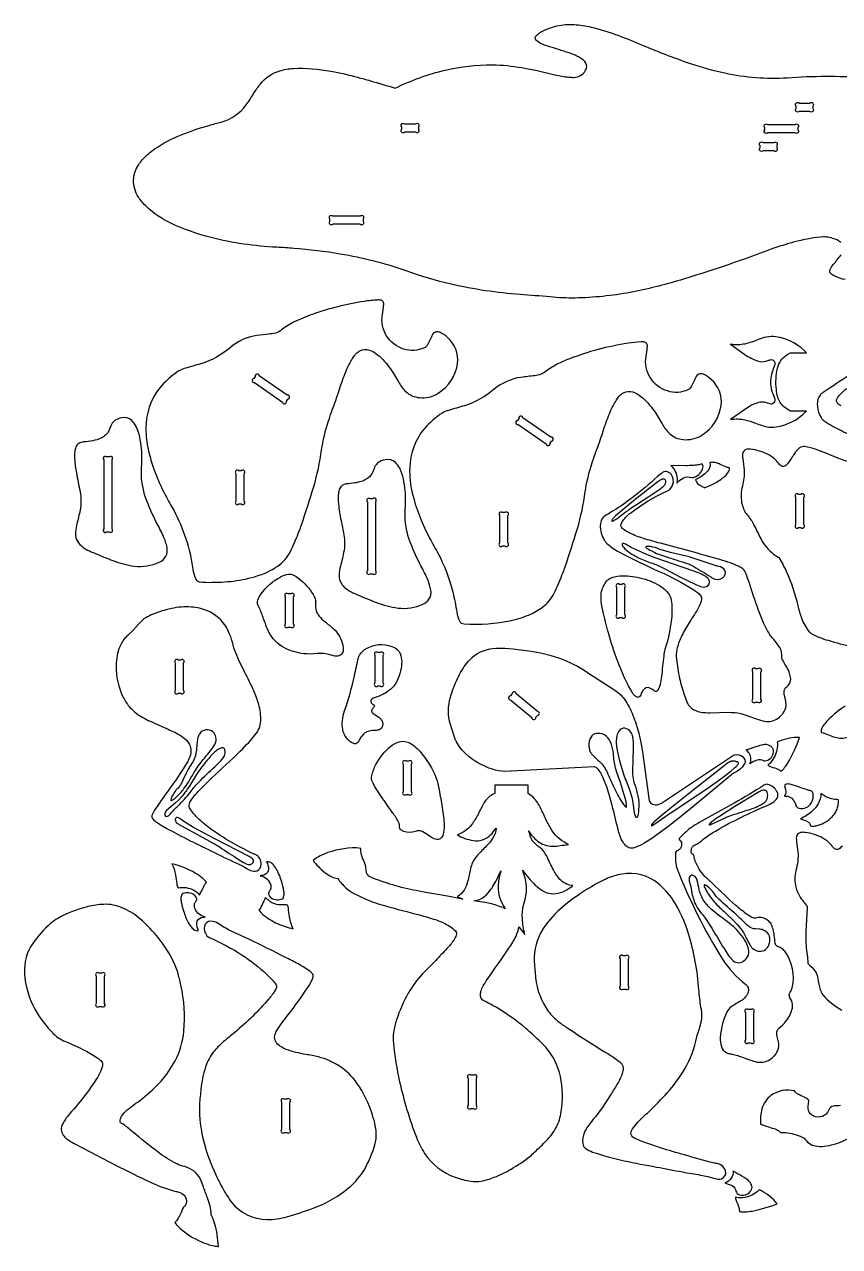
# Model space of a CAD drawing. Extents: x -4 to 123, y -7 to 98.
# Drawn here: x -3.6 to 45.4, y -7.2 to 66.3 of the extents above; entities that cross this region are included whole.
import ezdxf

# ---------------------------------------------------------------- set-up
doc = ezdxf.new("R2010")
doc.units = 0
doc.header["$MEASUREMENT"] = 0
doc.layers.get('0').update_dxf_attribs({"linetype": 'CONTINUOUS'})

msp = doc.modelspace()

# ---------------------------------------------------------------- linework, layer by layer
for points in [[(45.483, 53.164, 0.124217), (45.016, 53.416, 0.045844), (44.613, 53.495, 0.03225), (44.456, 53.497, 0.046025), (42.894, 53.248, 0.024282), (41.466, 52.817, 0.002034), (39.739, 52.19, -0.011865), (35.855, 50.91, -0.02595), (32.83, 50.164, -0.041116), (29.518, 49.828, -0.027392), (28.013, 49.891, 0.006425), (26.21, 50.034, -0.036475), (22.067, 50.656, -0.03226), (19.371, 51.464, 0.042443), (15.405, 52.47, 0.022581), (12.606, 52.812, 0.007263), (11.584, 52.879, -0.048878), (7.638, 53.458, -0.046852), (5.213, 54.331, -0.076476), (3.752, 55.321, -0.057339), (3.268, 55.899, -0.148204), (2.978, 56.924, -0.136588), (3.251, 57.791, -0.06527), (3.673, 58.317, -0.047104), (4.27, 58.809, -0.050602), (5.794, 59.62, -0.030854), (7.518, 60.209, -0.005833), (8.25, 60.408, 0.173152), (9.75, 61.444, 0.019615), (10.192, 62.117, -0.028709), (10.608, 62.71, -0.14828), (11.768, 63.485, -0.062568), (12.582, 63.632, -0.055794), (14.842, 63.466, -0.022927), (16.451, 63.101, -0.00608), (17.209, 62.888, -0.000652), (18.707, 62.444, -0.054496), (21.714, 63.533, -0.059248), (24.539, 63.852, -0.037564), (26.316, 63.68, -0.019111), (28.304, 63.25, 0.031811), (29.138, 63.107, 0.02051), (29.444, 63.092, 0.319528), (30.196, 63.634, 0.266374), (30.107, 64.038, 0.067307), (29.97, 64.168, 0.048719), (29.713, 64.328, 0.035757), (29.31, 64.506, 0.008485), (28.062, 64.907, -0.011395), (27.557, 65.085, -0.077706), (27.215, 65.28, -0.233752), (27.124, 65.465, -0.166477), (27.189, 65.607, -0.069672), (27.447, 65.807, -0.145957), (29.454, 66.266, -0.04794), (30.482, 66.116, -0.031823), (32.086, 65.622, -0.010841), (33.606, 65.012, 0.016842), (36.365, 63.954, 0.026706), (38.519, 63.357, 0.067088), (42.27, 63.073, -0.032685), (46.884, 63.097, -0.04507)], [(45.749, 50.938, -0.074183), (45.124, 51.143, -0.043802), (44.9, 51.289, -0.274695), (44.826, 51.472, -0.060092), (44.844, 51.541, -0.077754), (45.038, 51.845, 0.02763), (45.501, 52.424, 0.092193)], [(45.973, 45.176, -0.002371), (44.48, 44.189, 0.013297), (44.281, 44.045, 0.084841), (44.24, 43.997, 0.148206), (44.073, 43.444, 0.109358), (44.2, 42.826, -0.01257), (44.341, 42.575, 0.085843), (44.424, 42.481, 0.036842), (45.398, 41.917, 0.002365), (46.43, 41.422, -0.017758)], [(45.486, 43.342, -0.079079), (45.27, 43.531, -0.25982), (45.245, 43.74, -0.079819), (45.329, 43.898, -0.0556), (45.823, 44.382, -0.030559)], [(46.427, 39.842, -0.038351), (44.654, 40.478, 0.054843), (43.324, 40.897, 0.20455), (43.013, 40.815, 0.084397), (42.709, 40.482, -0.009797), (42.339, 39.931, -0.111572), (42.115, 39.724, -0.324601), (41.846, 39.78, -0.032168), (41.691, 39.969, 0.10125), (41.113, 40.419, 0.093321), (40.057, 40.739, 0.050285), (39.838, 40.735, 0.332717), (39.582, 40.432, 0.061128), (39.595, 40.179, -0.02554), (39.68, 39.479, -0.077396), (39.571, 38.516, 0.108714), (39.528, 37.529, 0.030662), (39.581, 37.327, 0.005618), (39.712, 36.998, 0.089569), (39.853, 36.8, -0.061549), (40.269, 36.182, 0.001149), (40.694, 35.328, 0.104939), (41.449, 34.433, 0.04266), (41.772, 34.232, -0.018674), (42.208, 33.4, -0.052984), (42.903, 31.328, 0.022787), (43.12, 30.593, 0.081037), (43.587, 29.762, 0.11254), (43.748, 29.638, 0.051798), (44.721, 29.252, 0.006146), (46.174, 28.853, 0.000421)], [(45.745, 25.288, 0.078884), (44.519, 24.237, 0.061034), (44.331, 23.93, 0.20757), (44.326, 23.719, -0.051375), (44.757, 23.574, 0.035339), (45.153, 23.422, 0.144851), (45.899, 23.431, -0.064584)], [(45.573, 16.897, -0.099403), (45.363, 16.697, -0.318601), (45.106, 16.724, -0.072566), (44.981, 16.863, 0.106226), (44.428, 17.341, 0.093937), (43.35, 17.7, 0.052461), (43.072, 17.701, 0.303993), (42.823, 17.441, 0.07106), (42.815, 17.269, 0.003072), (42.895, 16.683, -0.093042), (42.819, 15.538, 0.111206), (42.76, 14.514, 0.090177), (42.997, 13.898, 0.03349), (43.245, 13.537, 0.012826), (43.467, 13.268, -0.005191), (43.385, 11.833, 0.040362), (43.415, 10.768), (43.483, 10.198, -0.013848), (43.515, 9.819, -0.052714), (43.94, 9.354, -0.115154), (44.111, 8.928, 0.034638), (44.251, 8.251, 0.087014), (44.405, 7.946, 0.089508), (45.546, 7.014, 0.007521)], [(45.462, 1.282, -0.154666), (45.318, 1.259, 0.061744), (45.047, 1.25, 0.243898), (44.759, 1.027, -0.042741), (44.682, 0.857, -0.213098), (44.258, 0.599, -0.205078), (43.699, 0.739, -0.206613), (43.53, 1.092, -0.035686), (43.528, 1.211, -0.018749), (43.565, 1.518, 0.104793), (43.561, 1.599, 0.100775), (43.5, 1.663, 0.067328), (43.297, 1.779, -0.039797), (42.907, 1.971, -0.100714), (42.709, 2.162, 0.220677), (41.288, 1.885, 0.16503), (40.75, 1.093, 0.090455), (40.668, 0.173, 0.037936), (40.847, 0.099, 0.016012), (41.457, -0.091, -0.085583), (41.761, -0.241, -0.054182), (41.865, -0.343, -0.054918), (42.286, -0.36, -0.086615), (43.286, -0.674, 0.220653), (43.977, -1.149, 0.078701), (44.491, -1.167, 0.050032), (45.082, -1.046, 0.06409), (46.336, -0.474, 0.047462)]]:
    msp.add_lwpolyline(points, format="xyb")
for points in [[(42.979, 61.547), (43.626, 61.547, -1), (43.802, 61.37), (43.802, 61.223, -1), (43.626, 61.047), (42.979, 61.047, -1), (42.802, 61.223), (42.802, 61.37, -1)], [(19.273, 60.294), (19.919, 60.294, -1), (20.096, 60.117), (20.096, 59.971, -1), (19.919, 59.794), (19.273, 59.794, -1), (19.096, 59.971), (19.096, 60.117, -1)], [(41.091, 60.261), (42.738, 60.261, -1), (42.915, 60.084), (42.915, 59.938, -1), (42.738, 59.761), (41.091, 59.761, -1), (40.915, 59.938), (40.915, 60.084, -1)], [(40.814, 59.175), (41.461, 59.175, -1), (41.637, 58.999), (41.637, 58.852, -1), (41.461, 58.675), (40.814, 58.675, -1), (40.637, 58.852), (40.637, 58.999, -1)], [(14.954, 54.761), (16.6, 54.761, -1), (16.777, 54.584), (16.777, 54.438, -1), (16.6, 54.261), (14.954, 54.261, -1), (14.777, 54.438), (14.777, 54.584, -1)], [(6.68, 33.005, 0.200886), (6.87, 32.784, 0.076412), (6.949, 32.764, 0.026755), (7.71, 32.737, 0.031829), (9.162, 32.839, 0.044863), (10.588, 33.179, 0.078024), (11.746, 33.788, 0.12708), (12.47, 34.725, 0.011734), (12.933, 35.816, 0.012041), (13.066, 36.186, 0.009974), (13.808, 38.488, 0.037518), (14.277, 40.699, -0.03828), (14.634, 42.239, -0.018642), (15.029, 43.392, 0.01105), (15.402, 44.489, -0.021345), (15.783, 45.513, -0.032432), (16.138, 46.195, -0.016407), (16.289, 46.421, -0.075549), (16.405, 46.535, -0.031413), (16.587, 46.657, -0.190146), (17.134, 46.7, -0.097804), (17.644, 46.419, -0.0654), (18.413, 45.575, -0.027877), (18.901, 44.781, 0.072236), (19.355, 44.192, 0.162602), (20.156, 43.841, 0.171114), (21.286, 44.104, 0.224878), (22.451, 45.896, 0.249742), (21.841, 47.456, 0.087307), (21.383, 47.767, 0.129506), (21.166, 47.788, 0.198523), (20.95, 47.631, 0.058323), (20.783, 47.286, -0.036337), (20.626, 46.98, -0.123285), (20.45, 46.828, -0.187919), (19.222, 46.759, -0.376074), (17.932, 48.847, 0.010684), (18.009, 49.378, 0.136395), (17.982, 49.6, 0.213776), (17.852, 49.696, 0.084222), (17.649, 49.707, 0.036422), (16.828, 49.621, 0.047633), (13.725, 48.845, 0.024408), (12.592, 48.369, 0.054445), (11.801, 47.861, -0.112432), (11.404, 47.7, -0.026489), (10.951, 47.643, 0.024351), (10.188, 47.537, 0.125908), (8.811, 46.863, -0.100067), (7.013, 45.873, -0.006358), (6.082, 45.604, 0.053921), (5.701, 45.446, 0.054696), (4.781, 44.693, 0.179232), (3.731, 42.263, 0.062305), (3.802, 41.023, 0.045775), (4.198, 39.544, 0.035532), (4.901, 37.959, 0.007187), (5.39, 37.072, -0.086118), (6.543, 33.531, 0.057519)], [(22.844, 30.241, 0.072264), (25.694, 30.446, 0.047752), (26.86, 30.83, 0.06489), (27.674, 31.334, 0.117509), (28.319, 32.205, 0.011733), (28.782, 33.296, 0.012041), (28.914, 33.666, 0.009974), (29.657, 35.968, 0.037518), (30.125, 38.179, -0.03828), (30.482, 39.719, -0.018642), (30.877, 40.872, 0.01105), (31.25, 41.969, -0.021345), (31.632, 42.993, -0.032432), (31.987, 43.675, -0.016407), (32.138, 43.901, -0.075549), (32.254, 44.015, -0.031412), (32.435, 44.137, -0.190146), (32.982, 44.18, -0.097804), (33.492, 43.898, -0.0654), (34.261, 43.055, -0.027877), (34.749, 42.261, 0.072236), (35.204, 41.672, 0.162602), (36.004, 41.321, 0.171114), (37.135, 41.584, 0.224878), (38.299, 43.376, 0.249742), (37.689, 44.936, 0.087307), (37.231, 45.247, 0.129506), (37.014, 45.268, 0.198523), (36.798, 45.111, 0.058323), (36.632, 44.766, -0.036337), (36.474, 44.46, -0.123285), (36.299, 44.308, -0.187919), (35.07, 44.239, -0.376074), (33.78, 46.327, 0.010686), (33.858, 46.858, 0.136396), (33.831, 47.08, 0.213824), (33.7, 47.176, 0.083514), (33.497, 47.187, 0.033908), (32.7, 47.105, 0.055866), (29.144, 46.161, 0.018654), (28.44, 45.85, 0.051091), (27.643, 45.337, -0.102337), (27.284, 45.186, -0.032699), (27.097, 45.156, 0.005922), (26.261, 45.06, 0.141126), (24.659, 44.343, -0.099822), (22.861, 43.353, -0.003605), (21.907, 43.076, 0.065096), (21.534, 42.915, 0.071007), (20.468, 41.991, 0.170934), (19.574, 39.622, 0.068485), (19.727, 38.109, 0.061559), (20.702, 35.525, 0.006901), (21.252, 34.526, -0.062354), (22.165, 32.141, -0.024925), (22.404, 30.945, 0.073836), (22.56, 30.42, 0.296769)], [(43.435, 46.536, 0.137943), (41.845, 47.455, 0.136391), (40.757, 47.413, -0.024003), (39.91, 47.112, -0.085593), (39.112, 47.018, -0.030999), (38.867, 47.05), (39.43, 46.638), (39.715, 46.441, 0.015448), (40.096, 46.21, 0.069506), (40.627, 46.013, 0.147107), (41.096, 46.072, -0.043052), (41.303, 46.123, -0.27528), (41.473, 46.037, -0.187502), (41.527, 45.859, -0.049468), (41.508, 45.772, -0.007301), (41.353, 45.369, 0.124075), (41.293, 44.418, 0.034634), (41.35, 44.203, -0.016518), (41.52, 43.765, -0.346), (41.387, 43.463, -0.153192), (41.282, 43.453, -0.060351), (41.027, 43.528, 0.154572), (40.537, 43.538, 0.066398), (39.998, 43.306), (39.715, 43.131), (39.43, 42.934), (38.867, 42.522, -0.107399), (39.724, 42.504, -0.034372), (40.36, 42.312, 0.005505), (40.757, 42.16, 0.144527), (41.872, 42.128, 0.114737), (43.198, 42.826, 0.021255), (43.426, 43.036), (42.465, 43.036, -0.057293), (42.067, 43.295, -0.143922), (41.704, 43.868, -0.051345), (41.614, 44.327, -0.080462), (41.68, 45.608, -0.199468), (42.252, 46.411, -0.022347), (42.465, 46.536)], [(10.243, 44.741), (11.924, 43.574, 1), (12.17, 43.618), (12.254, 43.738, 1), (12.209, 43.984), (10.528, 45.151, 1), (10.282, 45.107), (10.199, 44.987, 1)], [(2.243, 42.622, 0.086175), (1.876, 42.484, 0.128122), (1.645, 42.232, 0.017154), (1.483, 41.853, -0.183706), (1.03, 41.406, -0.066052), (0.519, 41.247, -0.02012), (-0.029, 41.179, 0.104146), (-0.314, 41.09, 0.16671), (-0.5, 40.854, 0.077125), (-0.561, 40.592, 0.046198), (-0.566, 40.159, 0.026648), (-0.461, 39.31, 0.004674), (-0.241, 38.194, -0.095938), (-0.238, 37.079, -0.016064), (-0.431, 36.25, 0.026209), (-0.515, 35.781, 0.25073), (-0.162, 34.929, 0.063427), (0.213, 34.679, 0.031097), (0.653, 34.481, 0.009381), (1.732, 34.043, 0.055542), (3.028, 33.712, 0.135515), (4.523, 33.939, 0.107648), (4.844, 34.183, 0.194451), (5.006, 34.712, 0.035847), (4.99, 34.841, 0.053142), (4.769, 35.514, 0.015176), (4.344, 36.363, -0.034074), (3.704, 37.829, -0.088951), (3.453, 39.402), (3.477, 40.056, 0.055594), (3.348, 41.473, 0.055039), (3.128, 42.112, 0.081176), (2.865, 42.465, 0.24415)], [(26.091, 42.221), (27.772, 41.054, 1), (28.018, 41.098), (28.102, 41.218, 1), (28.058, 41.464), (26.377, 42.631, 1), (26.131, 42.587), (26.047, 42.467, 1)], [(1.184, 40.097), (1.184, 35.951, 1), (1.36, 35.774), (1.507, 35.774, 1), (1.684, 35.951), (1.684, 40.097, 1), (1.507, 40.274), (1.36, 40.274, 1)], [(18.091, 40.102, 0.11908), (17.665, 39.92, 0.11877), (17.467, 39.661, -0.010392), (17.314, 39.297, -0.158663), (16.923, 38.909, -0.065007), (16.556, 38.77, -0.024484), (16.28, 38.712, -0.010639), (15.755, 38.65, 0.269258), (15.359, 38.359, 0.085131), (15.288, 38.082, 0.051236), (15.296, 37.465, 0.025356), (15.449, 36.455, -0.005611), (15.62, 35.598, -0.09439), (15.605, 34.532, -0.008807), (15.385, 33.58, 0.068768), (15.334, 33.073, 0.193611), (15.638, 32.454, 0.068914), (16.047, 32.166, 0.021036), (16.271, 32.056, 0.007217), (17.57, 31.526, 0.054627), (18.872, 31.192, 0.13562), (20.371, 31.419, 0.134255), (20.734, 31.719, 0.1846), (20.849, 32.257, 0.04074), (20.767, 32.596, 0.031872), (20.617, 32.994, 0.015176), (20.192, 33.843, -0.034073), (19.552, 35.309, -0.08895), (19.301, 36.881), (19.325, 37.536, 0.055589), (19.197, 38.953, 0.055092), (18.977, 39.592, 0.081119), (18.714, 39.945, 0.244052)], [(35.629, 38.701, -0.100406), (36.015, 39.007, -0.189257), (36.526, 39.036, 0.105448), (36.689, 39.067, 0.246141), (37.204, 39.629, 0.247983), (37.136, 39.863, -0.083706), (36.921, 39.797, -0.032798), (36.553, 39.76, -0.01493), (36.174, 39.749), (35.281, 39.751, -0.184184), (35.655, 38.978, -0.079941)], [(36.76, 38.891, 0.227683), (37.086, 38.53, -0.07172), (37.296, 38.415), (37.678, 38.584, 0.041486), (38.291, 38.935, 0.036401), (38.569, 39.167, 0.093757), (38.77, 39.457, 0.07834), (38.806, 39.616, -0.061288), (38.625, 39.666, -0.013452), (38.245, 39.825, 0.037177), (37.925, 39.933, 0.075458), (37.692, 39.949, 0.040778), (37.623, 39.935, -0.202989), (37.546, 39.515, -0.081375), (37.313, 39.258, -0.03842), (36.996, 39.037, 0.021357)], [(9.129, 39.27), (9.129, 37.623, 1), (9.306, 37.447), (9.452, 37.447, 1), (9.629, 37.623), (9.629, 39.27, 1), (9.452, 39.447), (9.306, 39.447, 1)], [(41.93, 24.765, 0.137323), (42.181, 25.213, 0.098673), (42.177, 25.603), (42.088, 25.986, -0.173265), (42.124, 26.324, -0.070371), (42.189, 26.412, 0.059497), (42.367, 26.587, 0.205654), (42.467, 27.044, 0.067934), (42.38, 27.35, 0.036633), (42.181, 27.739, -0.018786), (41.99, 28.073, -0.118597), (41.934, 28.348, 0.084204), (41.901, 28.639, 0.072012), (41.708, 28.986, 0.025323), (41.366, 29.394, -0.045066), (41.18, 29.656, -0.032822), (40.843, 30.298, -0.019656), (40.523, 31.109, -0.009405), (39.991, 32.693, 0.010412), (39.779, 33.283, 0.058026), (39.689, 33.458, 0.089479), (39.48, 33.619, 0.042362), (38.864, 33.899, 0.018038), (38.218, 34.104, 0.005141), (34.642, 35.084, -0.005268), (33.625, 35.375, -0.033686), (32.811, 35.693, -0.019735), (32.538, 35.84, -0.092633), (32.304, 36.057, -0.233453), (32.28, 36.22, -0.100763), (32.377, 36.427, -0.073914), (32.837, 36.899, -0.061878), (35.07, 38.228, 0.414856), (35.339, 39.163, 0.181331), (35.07, 39.381, 0.177887), (34.778, 39.349, 0.016263), (34.475, 39.099, -0.016743), (32.941, 37.811, -0.023858), (31.843, 37.051, -0.004986), (31.405, 36.798, 0.264328), (31.029, 36.159, 0.138882), (31.272, 35.268, 0.06975), (31.482, 35.023, 0.053745), (32.105, 34.589, 0.014856), (32.616, 34.326, 0.010951), (34.861, 33.259, -0.043531), (36.824, 32.161, -0.051754), (37.031, 31.98, -0.205911), (37.115, 31.742, -0.081675), (37.061, 31.491, -0.038406), (36.894, 31.142, -0.010733), (36.325, 30.237, 0.029265), (35.883, 29.438, 0.054829), (35.638, 28.712, 0.070328), (35.605, 28.119, 0.017245), (35.794, 26.96, 0.039657), (36.099, 25.933, 0.015223), (36.26, 25.502, 0.191715), (36.726, 25.044, 0.067685), (37.075, 24.94, 0.045711), (37.633, 24.894), (38.737, 24.924, -0.055827), (39.48, 24.847, -0.022969), (39.722, 24.778, -0.009323), (40.453, 24.51, 0.069327), (41.027, 24.373, 0.202077), (41.796, 24.637, 0.030357)], [(32.594, 36.992, -0.017285), (32.867, 37.194), (33.205, 37.42), (33.958, 37.9), (34.618, 38.345, 0.03608), (34.88, 38.565, 0.231357), (34.974, 38.838, 0.401062), (34.825, 38.94, 0.127949), (34.598, 38.855, 0.026959), (34.515, 38.797), (33.132, 37.713), (32.276, 37.014, 0.019839), (31.845, 36.627, 0.046357), (31.74, 36.493, 0.066275), (31.716, 36.437, 0.27869), (31.726, 36.416, 0.27869), (31.75, 36.415, 0.085642), (31.866, 36.466, 0.028704), (32.173, 36.669)], [(17.032, 37.577), (17.032, 33.431, 1), (17.209, 33.254), (17.355, 33.254, 1), (17.532, 33.431), (17.532, 37.577, 1), (17.355, 37.754), (17.209, 37.754, 1)], [(42.772, 37.85), (42.772, 36.203, 1), (42.949, 36.026), (43.095, 36.026, 1), (43.272, 36.203), (43.272, 37.85, 1), (43.095, 38.026), (42.949, 38.026, 1)], [(24.978, 36.75), (24.978, 35.103, 1), (25.154, 34.927), (25.301, 34.927, 1), (25.478, 35.103), (25.478, 36.75, 1), (25.301, 36.927), (25.154, 36.927, 1)], [(37.592, 32.798, 0.160966), (37.508, 32.96, 0.07263), (37.309, 33.121, 0.045509), (36.931, 33.307), (36.656, 33.405), (34.273, 34.232), (33.723, 34.45), (33.24, 34.667), (32.852, 34.86, 0.010136), (32.506, 35.053, 0.15381), (32.379, 35.075, 0.206077), (32.344, 35.045, 0.206077), (32.342, 34.998, 0.119758), (32.427, 34.844, 0.073325), (32.799, 34.515, 0.041086), (33.37, 34.194, 0.034184), (34.169, 33.881, -0.028592), (34.501, 33.749), (34.915, 33.549), (35.856, 33.057), (36.724, 32.619, 0.032902), (37.109, 32.467, 0.244386), (37.513, 32.551, 0.245288)], [(38.488, 33.12, 0.381878), (38.451, 33.543, 0.158869), (38.054, 33.718), (36.366, 34.269), (35.246, 34.529), (34.772, 34.661, -0.038469), (34.447, 34.781, 0.080632), (33.927, 34.898, 0.02074), (33.815, 34.897, 0.126201), (33.771, 34.877, 0.209531), (33.766, 34.854, 0.209531), (33.779, 34.833, 0.069833), (33.857, 34.772, 0.03583), (34.185, 34.586, 0.047564), (35.14, 34.229, -0.001125), (36.336, 33.846, -0.027963), (36.455, 33.795), (36.652, 33.691, -0.005573), (37.669, 33.059, 0.085995), (37.957, 32.926, 0.202634), (38.364, 32.996, 0.093177)], [(15.377, 29.443, -0.049125), (15.548, 28.974, -0.06966), (15.574, 28.653, -0.154721), (15.491, 28.428, -0.201842), (15.248, 28.3, -0.076231), (15.065, 28.305, -0.057519), (14.797, 28.374, 0.108014), (14.013, 28.454, -0.051008), (13.212, 28.442, -0.089941), (12.006, 28.817, -0.159094), (11.113, 29.75, -0.018367), (11.009, 29.974, -0.013394), (10.73, 30.723, 0.025648), (10.447, 31.392, -0.133357), (10.429, 31.576, -0.101937), (10.577, 31.948, -0.078666), (11.243, 32.677, -0.058912), (11.896, 33.106, -0.060397), (12.245, 33.222, -0.158098), (12.588, 33.168, -0.051696), (12.903, 32.974, -0.093286), (13.769, 32.009, -0.077457), (13.915, 31.659, -0.090304), (13.911, 31.424, 0.202474), (14.133, 30.705, 0.05362), (14.484, 30.367, -0.010867), (15.004, 29.937, -0.066223), (15.31, 29.569, -0.030922)], [(33.426, 25.917, -0.198391), (33.32, 25.825, -0.209616), (33.193, 25.855, -0.049029), (33.037, 25.99, -0.044545), (32.997, 26.045, -0.046474), (32.083, 27.97, -0.021678), (31.52, 29.708, -0.013911), (31.176, 31.036, -0.049434), (31.082, 31.823, -0.022768), (31.092, 32.077, -0.128508), (31.425, 32.826, -0.128318), (31.696, 33.012, -0.063443), (32.062, 33.106, -0.079199), (33.256, 33.045, -0.076104), (34.475, 32.611, -0.049887), (34.916, 32.299, -0.094349), (35.227, 31.885, -0.085401), (35.327, 31.429, -0.054879), (35.271, 30.247, -0.041241), (34.92, 28.706, 0.045528), (34.842, 28.319, -0.003352), (34.708, 27.068, -0.032609), (34.621, 26.588, -0.024583), (34.549, 26.363, -0.075066), (34.462, 26.222, -0.349101), (34.296, 26.198, 0.054713), (34.014, 26.375, 0.374035), (33.603, 26.255, 0.047318), (33.492, 26.05, -0.021706)], [(32.007, 32.436), (32.007, 30.79, 1), (32.184, 30.613), (32.33, 30.613, 1), (32.507, 30.79), (32.507, 32.436, 1), (32.33, 32.613), (32.184, 32.613, 1)], [(12.099, 31.862), (12.099, 30.216, 1), (12.276, 30.039), (12.422, 30.039, 1), (12.599, 30.216), (12.599, 31.862, 1), (12.422, 32.039), (12.276, 32.039, 1)], [(4.929, 31.079, 0.034357), (4.043, 30.78, 0.046107), (3.604, 30.534, 0.053455), (3.272, 30.227), (2.966, 29.88, -0.029878), (2.571, 29.491, 0.112674), (2.148, 28.865, 0.0904), (1.929, 27.741, 0.124838), (2.359, 25.809, 0.059256), (2.78, 25.197, 0.079318), (3.54, 24.609, 0.021476), (3.972, 24.385, 0.001858), (5.049, 23.9, -0.047535), (5.841, 23.504, -0.063131), (6.222, 23.175, -0.246516), (6.397, 22.376, -0.054808), (6.296, 22.103, -0.024578), (6.156, 21.847, -0.018419), (5.334, 20.599, 0.002014), (4.389, 19.27, 0.039638), (4.11, 18.793, 0.086903), (4.069, 18.64, 0.172314), (4.1, 18.556, 0.068726), (4.276, 18.386, 0.0409), (4.93, 17.962, 0.005759), (6.389, 17.205, 0.005048), (9.304, 15.786, -0.015725), (9.921, 15.456, 0.125208), (10.293, 15.371, 0.331309), (10.63, 15.668, 0.310077), (10.364, 16.338, 0.0984), (10.201, 16.401, -0.044466), (10.042, 16.48, -0.010279), (8.88, 17.097, -0.027058), (7.525, 17.973, -0.039977), (6.726, 18.67, -0.060092), (6.342, 19.19, -0.174624), (6.319, 19.349, -0.072412), (6.368, 19.501, -0.060812), (6.624, 19.887, -0.03148), (7.259, 20.571, -0.006427), (8.984, 22.195, 0.02209), (10.025, 23.251, 0.0149), (10.353, 23.646, 0.157422), (10.624, 24.525, 0.077802), (10.467, 25.52, 0.036961), (10.167, 26.303, 0.011408), (9.575, 27.496, -0.030383), (9.068, 28.642, -0.025276), (8.872, 29.296, 0.028785), (8.748, 29.619, 0.038808), (8.574, 30.011, 0.161101), (7.415, 31.016, 0.08685), (6.447, 31.249, 0.073912), (5.259, 31.162, 0.017598)], [(17.78, 24.579, -0.338816), (17.924, 24.05, -0.242259), (17.749, 23.874, -0.075638), (17.505, 23.832, 0.03999), (17.135, 23.793, 0.184258), (16.688, 23.487, 0.044413), (16.535, 23.241, -0.035791), (16.444, 23.1, -0.321229), (16.209, 23.042, -0.258806), (15.548, 23.895, -0.073135), (15.532, 24.415, -0.049435), (15.665, 25.021, 0.030692), (16.25, 27.12, -0.002737), (16.497, 28.203, -0.113977), (16.666, 28.508, -0.111246), (17.095, 28.828, -0.237065), (18.696, 28.798, -0.206368), (19.046, 28.317, -0.082083), (19.091, 27.863, -0.112916), (18.756, 26.69, -0.121597), (18.077, 26.058, -0.029838), (17.852, 25.948, -0.006407), (17.381, 25.766, 0.099709), (17.259, 25.682, 0.237423), (17.234, 25.566, 0.266157), (17.41, 25.376, -0.217602), (17.449, 25.335, -0.217602), (17.444, 25.279, -0.071181), (17.324, 25.115, 0.077239), (17.281, 25.031, 0.125075), (17.282, 24.985, 0.170767), (17.388, 24.846), (17.662, 24.668, -0.036059)], [(38.988, 22.308, -0.247839), (39.485, 22.329, -0.25383), (39.74, 21.957, -0.119809), (39.721, 21.857, -0.125984), (39.349, 21.443, -0.036142), (39.031, 21.261), (36.133, 18.854), (35.096, 18.033), (34.133, 17.339), (33.711, 17.073, -0.051843), (33.118, 16.786, -0.06534), (32.899, 16.749, -0.161111), (32.629, 16.849, -0.107918), (32.398, 17.108, -0.047254), (32.211, 17.512, -0.014945), (32.101, 17.878, -0.00173), (31.748, 19.324), (31.588, 19.9), (31.418, 20.438, 0.038156), (31.099, 21.205, 0.049494), (30.898, 21.504, 0.099062), (30.733, 21.629, 0.075717), (30.658, 21.649), (25.271, 21.355, -0.059257), (24.554, 21.5, -0.107454), (22.968, 22.398, -0.087247), (22.388, 23.148, -0.027978), (22.292, 23.37), (22.14, 23.8), (22.02, 24.196, -0.139063), (22.026, 25.841, -0.042858), (22.401, 26.85), (22.574, 27.203, -0.070346), (23.2, 28.096, -0.177916), (24.577, 28.761, -0.042195), (25.286, 28.774), (25.791, 28.734), (26.869, 28.597), (27.431, 28.491), (28.002, 28.352), (28.575, 28.172, -0.066472), (30.262, 27.322), (31.909, 26.257, -0.088207), (32.461, 25.727, -0.06549), (32.997, 24.736, -0.018452), (33.182, 24.219), (33.338, 23.674), (33.467, 23.115), (33.574, 22.553), (33.96, 19.597, 0.109935), (34.17, 19.404, 0.206524), (34.503, 19.38, 0.070782), (34.771, 19.507)], [(5.486, 27.89), (5.486, 26.243, 1), (5.662, 26.067), (5.809, 26.067, 1), (5.986, 26.243), (5.986, 27.89, 1), (5.809, 28.067), (5.662, 28.067, 1)], [(17.482, 28.335), (17.482, 26.688, 1), (17.659, 26.511), (17.805, 26.511, 1), (17.982, 26.688), (17.982, 28.335, 1), (17.805, 28.511), (17.659, 28.511, 1)], [(40.186, 27.361), (40.186, 25.714, 1), (40.363, 25.537), (40.509, 25.537, 1), (40.686, 25.714), (40.686, 27.361, 1), (40.509, 27.537), (40.363, 27.537, 1)], [(25.651, 25.659), (26.912, 24.601, 1), (27.161, 24.623), (27.255, 24.735, 1), (27.233, 24.984), (25.972, 26.042, 1), (25.723, 26.021), (25.629, 25.908, 1)], [(7.749, 23.74, 0.220582), (7.312, 23.865, 0.220582), (6.935, 23.612, 0.076869), (6.844, 23.402, 0.040193), (6.794, 23.118, 0.006933), (6.757, 22.651, -0.106903), (6.504, 21.883), (6.265, 21.496), (6.138, 21.264, 0.006185), (5.874, 20.712, -0.031519), (5.768, 20.517, -0.064938), (5.603, 20.328, 0.034461), (5.458, 20.146, 0.048078), (5.257, 19.803, 0.099319), (5.215, 19.664, 0.302152), (5.231, 19.626, 0.302152), (5.272, 19.627, 0.073932), (5.374, 19.687, 0.032974), (5.566, 19.846, 0.040174), (6.006, 20.336, 0.025637), (6.293, 20.749, 0.002894), (6.638, 21.351), (6.819, 21.626), (7.163, 22.076, 0.007921), (7.708, 22.752, 0.045852), (7.862, 22.994, 0.166064), (7.93, 23.428, 0.161908)], [(30.71, 23.632, 0.159589), (30.528, 23.514, 0.143805), (30.35, 23.075, 0.162813), (30.45, 22.511, 0.05086), (30.584, 22.338, 0.01829), (30.99, 21.958, -0.101525), (31.442, 21.316, 0.005634), (31.84, 20.422, 0.036091), (32.353, 19.498, 0.012838), (32.504, 19.282, 0.133535), (32.579, 19.227, 0.353228), (32.605, 19.24, 0.100847), (32.614, 19.27, 0.053732), (32.578, 19.556, 0.022882), (32.08, 21.151, -0.046664), (31.859, 21.998, -0.025183), (31.825, 22.432, 0.060965), (31.682, 23.063, 0.109069), (31.401, 23.477, 0.208387), (30.858, 23.655, 0.039093)], [(32.051, 22.632), (32.195, 22.007), (32.318, 21.54), (32.468, 21.092, -0.006595), (32.81, 20.209), (32.895, 19.936, -0.02971), (32.991, 19.495), (33.069, 18.875, 0.113827), (33.155, 18.647, 0.239695), (33.211, 18.618, 0.239695), (33.267, 18.645, 0.113272), (33.333, 18.838, 0.027645), (33.35, 19.001), (33.364, 19.349, 0.065154), (33.276, 20.049, 0.025745), (33.071, 20.71, -0.059292), (32.992, 21.179, -0.018807), (32.983, 21.466, 0.004276), (33.033, 22.855, 0.052916), (32.986, 23.439, 0.092919), (32.863, 23.736, 0.195249), (32.499, 23.968, 0.283974), (32.162, 23.815, 0.106316), (32.027, 23.509, 0.08611), (32.005, 22.904, 0.026517)], [(7.61, 22.279, 0.018458), (7.18, 21.774, 0.019926), (6.869, 21.343), (6.25, 20.363, -0.036411), (5.862, 19.845), (5.677, 19.647), (5.503, 19.481), (4.961, 19.016, 0.171816), (4.849, 18.805, 0.300361), (4.899, 18.681, 0.245718), (5.02, 18.682, 0.121854), (5.198, 18.824, -0.029427), (5.479, 19.137, 0.009365), (5.94, 19.593, 0.02331), (6.302, 20.006), (6.499, 20.268, -0.02782), (6.737, 20.561), (7.031, 20.867, 0.001221), (7.981, 21.763), (8.233, 22.023, 0.042352), (8.408, 22.247, 0.178882), (8.484, 22.534, 0.145073), (8.433, 22.725, 0.31827), (8.262, 22.785, 0.09456), (8.085, 22.708, 0.046766), (7.847, 22.52, 0.021838)], [(21.361, 17.301, -0.182297), (21.038, 17.323, -0.058405), (20.747, 17.495, 0.040366), (20.359, 17.743, 0.15103), (20.04, 17.795, 0.053773), (19.912, 17.76, -0.16086), (19.214, 17.763, -0.11046), (19.026, 17.879, -0.250521), (18.971, 18.103, 0.12641), (18.927, 18.275, 0.046331), (18.566, 18.866, -0.012565), (17.607, 20.253, -0.021772), (17.329, 20.738, -0.14709), (17.302, 21.115, -0.071193), (17.548, 21.779, -0.106611), (18.468, 22.905, -0.084898), (18.951, 23.153, -0.207547), (19.61, 23.064, -0.08451), (20.249, 22.509, -0.08004), (21.17, 20.971, -0.055583), (21.343, 20.271, -0.002505), (21.535, 19.201, -0.029919), (21.644, 18.093, -0.05911), (21.589, 17.588, -0.166438), (21.436, 17.338, -0.078491)], [(40.015, 21.822, 0.268734), (39.982, 22.459, 0.067995), (39.809, 22.665), (40.47, 22.889, -0.029179), (40.804, 22.98, -0.082045), (41.03, 22.998, -0.207215), (41.354, 22.808, -0.206694), (41.41, 22.44, -0.322961), (40.918, 21.979, -0.134113), (40.865, 21.996, 0.213996), (40.465, 22.049, 0.054841), (40.242, 21.96, 0.031515)], [(41.669, 23.123, -0.085032), (41.67, 22.801, -0.137537), (41.291, 21.923, -0.06306), (41.096, 21.747, 0.053782), (41.293, 21.651, -0.022908), (41.735, 21.491, -0.067687), (41.9, 21.383, 0.073276), (42.058, 21.532, 0.031579), (42.255, 21.798), (42.402, 22.036), (42.554, 22.32), (42.707, 22.645), (42.857, 23.01), (42.999, 23.411, 0.094514), (41.825, 23.203, 0.038183)], [(19.185, 21.805), (19.185, 20.158, 1), (19.362, 19.981), (19.508, 19.981, 1), (19.685, 20.158), (19.685, 21.805, 1), (19.508, 21.981), (19.362, 21.981, 1)], [(41.496, 4.277, 0.137455), (41.747, 4.726, 0.098507), (41.742, 5.115), (41.651, 5.514, -0.101695), (41.661, 5.773, -0.119626), (41.748, 5.915), (41.997, 6.143, 0.100999), (42.494, 6.861, 0.062795), (42.591, 7.231, 0.177929), (42.462, 7.705, -0.109709), (42.388, 7.935, -0.177848), (42.446, 8.102, 0.09025), (42.565, 8.364, 0.222833), (42.117, 10.557, 0.076908), (41.908, 10.753, 0.069299), (41.673, 10.843, -0.227183), (41.575, 10.931, -0.076038), (41.542, 11.047, 0.009042), (41.491, 11.516, 0.057838), (41.295, 12.227, 0.053664), (41.012, 12.474, 0.205454), (40.384, 12.554, -0.114219), (40.271, 12.557, -0.055671), (40.162, 12.591, -0.038965), (39.82, 12.797, -0.033227), (39.175, 13.314, -0.006541), (37.788, 14.618, -0.016003), (37.322, 15.054, -0.099884), (36.736, 15.98, -0.048568), (36.664, 16.272, 0.231244), (36.57, 16.398, -0.252126), (36.501, 16.542, -0.076509), (36.538, 16.777, -0.166345), (36.66, 16.919, -0.038194), (36.888, 17.03, 0.084282), (37.016, 17.113, -0.043993), (37.392, 17.423, -0.032949), (38.938, 18.331, -0.012907), (40.479, 19.075, -0.009528), (41.057, 19.324, 0.02886), (41.401, 19.502, 0.104258), (41.657, 19.76, 0.270854), (41.659, 20.149, 0.213898), (41.097, 20.589, 0.198095), (40.864, 20.537, -0.02385), (40.644, 20.388, -0.010079), (38.863, 19.341), (36.967, 18.293, 0.039102), (36.362, 17.894, 0.027309), (36.014, 17.569, 0.017892), (35.77, 17.343, 0.286044), (35.765, 17.311, 0.061549), (35.844, 17.222, -0.198461), (35.918, 16.953, -0.116029), (35.851, 16.734, -0.133519), (35.649, 16.589, 0.223893), (35.555, 16.497, 0.118069), (35.552, 16.441, 0.025292), (35.557, 15.96), (35.584, 15.752, 0.08293), (35.602, 15.612, 0.045036), (38.372, 10.079, 0.084451), (39.773, 8.56, -0.114782), (39.914, 8.381, -0.070709), (39.937, 8.293, -0.234823), (39.637, 7.686, -0.042515), (39.425, 7.538, 0.007958), (38.977, 7.275, 0.107089), (38.701, 7.001, 0.109067), (38.244, 5.372, 0.082183), (38.308, 4.835, 0.198323), (38.609, 4.465, 0.056769), (38.726, 4.421, 0.014583), (38.949, 4.38, -0.041081), (39.636, 4.167, 0.020443), (40.232, 3.952, 0.07527), (40.711, 3.884, 0.172513), (41.361, 4.15, 0.030386)], [(42.111, 19.887, -0.330031), (42.714, 19.527, -0.048828), (42.789, 19.312, 0.232246), (42.969, 19.158, 0.352994), (43.73, 19.502, 0.172106), (43.822, 20.032, 0.201648), (43.721, 20.186, 0.113575), (43.656, 20.204, -0.029143), (43.575, 20.225, -0.010848), (43.013, 20.424, 0.02205), (42.504, 20.583, 0.076776), (42.215, 20.612, 0.294442), (42.115, 20.53, 0.116756), (42.115, 20.485, 0.00889), (42.17, 20.248, -0.186113)], [(26.139, 12.031), (26.5, 11.572, -0.047466), (26.346, 12.536, -0.069507), (26.417, 13.325, 0.004696), (26.561, 13.903, 0.090947), (26.575, 14.651, 0.038542), (26.479, 15.072, 0.018074), (26.357, 15.433, 0.041361), (27.123, 14.537, 0.067443), (27.65, 14.156, 0.228131), (28.78, 14.138, 0.068525), (29.38, 14.507, -0.184871), (28.664, 14.823, -0.072982), (28.272, 15.34, -0.014603), (27.852, 16.186, 0.05923), (27.576, 16.637, 0.047501), (27.476, 16.733, -0.031621), (27.052, 17.091, -0.119704), (26.838, 17.438, -0.028353), (26.787, 17.621, 0.055356), (26.716, 17.791, 0.071376), (27.253, 17.186, 0.177098), (28.162, 16.87, 0.038151), (28.624, 16.908, -0.009878), (29.117, 16.974, -0.142485), (28.147, 17.799, -0.035382), (27.827, 18.352, -0.005435), (27.483, 19.089, 0.068287), (27.075, 19.727, 0.081012), (26.686, 20.037), (26.686, 20.537), (24.686, 20.537), (24.686, 20.037, 0.107476), (24.329, 19.825, 0.079915), (23.981, 19.371, 0.014157), (23.683, 18.788, -0.03785), (23.291, 18.158, -0.15392), (22.426, 17.554, 0.08373), (23.39, 17.218, 0.238411), (24.436, 17.548, 0.033422), (24.771, 17.959, -0.123904), (24.558, 17.332, -0.052927), (24.193, 16.89, 0.018995), (23.652, 16.33, 0.043715), (23.394, 15.98, 0.068535), (23.255, 15.616, -0.001657), (23.093, 14.858, -0.044438), (22.917, 14.349, -0.117009), (22.576, 13.939, -0.043207), (22.434, 13.856, 0.029412), (22.778, 13.694, -0.001132), (19.969, 14.204, -0.051375), (17.191, 15.026, -0.216637), (16.974, 15.309, -0.058203), (16.945, 15.634, 0.119445), (16.934, 15.691, 0.144759), (16.915, 15.711, 0.020149), (16.745, 16.158, -0.092243), (16.642, 16.74, 0.053034), (16.107, 16.769, 0.101228), (14.202, 16.296, 0.052085), (13.766, 16.019, 0.062603), (14.447, 15.318, 0.050072), (14.893, 15.039, 0.062371), (15.251, 14.924, 0.045274), (15.742, 14.367, 0.069281), (16.266, 14.011, 0.011795), (16.942, 13.69, 0.032486), (18.125, 13.28, 0.002835), (20.168, 12.738, -0.010992), (21.12, 12.458, -0.05829), (22.005, 12.048, -0.061287), (22.326, 11.779, -0.253414), (22.369, 11.532, -0.083193), (22.225, 11.233, -0.045078), (21.813, 10.718, 0.003996), (21.137, 10.006), (20.352, 9.196, 0.066492), (19.49, 8.036, 0.047324), (18.782, 6.439, 0.0399), (18.608, 5.684, 0.055947), (18.595, 5.032, 0.033127), (18.97, 2.717, 0.036493), (19.974, -0.624, 0.050884), (20.472, -1.599, 0.161788), (22.309, -3.023, 0.04642), (23.259, -3.273, 0.081587), (23.869, -3.259, 0.051306), (24.653, -3.032, 0.041329), (25.671, -2.537, 0.039477), (26.796, -1.773, 0.020024), (27.08, -1.517, 0.008726), (27.793, -0.828, 0.066318), (28.375, -0.038, 0.084457), (28.686, 0.918, 0.088356), (28.634, 3.036, 0.122151), (27.802, 4.729, 0.037722), (27.337, 5.213, 0.008531), (26.558, 5.916, 0.039747), (24.827, 7.156, 0.016859), (24.038, 7.579, -0.316088), (23.821, 7.968, -0.080896), (23.884, 8.229, -0.055309), (24.228, 8.851, 0.002302), (25.538, 10.737, 0.037267), (25.967, 11.469, 0.065658)], [(38.529, 18.584, -0.021469), (38.832, 18.703, -0.003779), (40.014, 19.085), (40.394, 19.228, 0.03832), (40.786, 19.422, 0.08103), (41.002, 19.608, 0.129698), (41.073, 19.782, 0.130313), (41.07, 20.106, 0.336896), (40.859, 20.241, 0.117059), (40.59, 20.152), (39.113, 19.254), (38.199, 18.668, 0.008833), (37.793, 18.388, 0.054777), (37.604, 18.221, -0.028447), (37.573, 18.18, 0.332159), (37.578, 18.164, 0.200727), (37.615, 18.167, 0.037167), (37.725, 18.208)], [(43.056, 18.523, -0.032605), (43.396, 18.399, -0.079046), (43.573, 18.291, -0.115864), (43.621, 18.212, 0.109667), (43.668, 18.118, 0.217585), (43.791, 18.073, 0.068911), (44.017, 18.106, 0.118723), (44.877, 18.557, 0.166616), (45.325, 19.322, 0.061984), (45.346, 19.671, -0.051723), (44.932, 19.726, -0.053487), (44.614, 19.848, -0.028767), (44.294, 20.034, -0.135275), (44.123, 19.422, -0.077363), (43.757, 18.97, -0.088053)], [(7.54, 17.177, -0.024327), (7.832, 17.022), (8.174, 16.809, 0.005344), (9.273, 16.086), (9.585, 15.901, 0.045224), (9.866, 15.775, 0.100089), (9.975, 15.766, 0.145825), (10.153, 15.871, 0.37418), (10.151, 16.085, 0.109961), (9.931, 16.254), (7.908, 17.293), (6.589, 18.006), (6.094, 18.297, -0.038183), (5.745, 18.546, 0.108495), (5.623, 18.599, 0.296915), (5.494, 18.547, 0.188327), (5.477, 18.463, 0.190847), (5.587, 18.266, 0.048401), (5.672, 18.203)], [(6.945, 13.931, 0.01072), (7.193, 14.455, -0.06643), (7.354, 14.698, 0.080819), (7.209, 14.871, 0.053033), (6.681, 15.255, 0.077448), (5.283, 15.814, -0.072796), (5.495, 15.146, -0.005476), (5.574, 14.609, 0.10903), (5.658, 14.371, -0.171185), (6.598, 14.234, -0.107511)], [(10.589, 15.1, -0.286728), (11.218, 14.526, -0.130011), (11.214, 14.294, -0.098566), (11.135, 14.168, 0.323581), (11.143, 13.878, 0.203071), (11.501, 13.669, 0.100508), (11.843, 13.682, 0.285967), (12.018, 13.886, 0.108038), (12.019, 14.121, 0.019309), (11.968, 14.388), (11.88, 14.725, 0.057407), (11.553, 15.522, 0.065785), (11.328, 15.812, 0.139826), (11.094, 15.934, 0.093525), (10.97, 15.931, -0.115938), (11.089, 15.502, -0.31131), (10.844, 15.156, -0.078326)], [(25.314, 13.118, 0.03435), (24.514, 13.402, 0.021891), (24.084, 13.49), (23.43, 13.588, 0.153184), (24.082, 13.865, 0.066511), (24.461, 14.282, 0.016511), (24.581, 14.463), (24.75, 14.757), (25.056, 15.385, 0.054704), (24.892, 14.582, 0.149869), (25.165, 13.368, 0.019342)], [(32.333, 3.766, -0.175141), (32.403, 3.435, -0.06125), (32.331, 3.145, -0.04072), (32.034, 2.551, -0.010585), (31.648, 1.929, -0.038113), (30.612, 0.454, 0.007716), (30.247, -0.023, 0.075452), (30.013, -0.501, 0.147376), (30.026, -1.156, 0.157413), (30.14, -1.289, 0.069135), (30.57, -1.51, 0.02964), (32.469, -2.036, 0.010077), (34.408, -2.414, -0.002364), (35.969, -2.71, -0.002207), (37.055, -2.895, -0.026505), (37.942, -3.111, 0.138766), (38.311, -3.118, 0.409814), (38.559, -2.637, 0.262087), (38.125, -2.222, -0.010463), (37.867, -2.172, -0.010519), (36.096, -1.682, -0.029807), (33.242, -0.755, -0.061496), (32.982, -0.614, -0.321744), (32.891, -0.291, -0.069025), (32.971, -0.12, -0.041358), (33.291, 0.277, -0.014831), (33.944, 0.911, 0.01675), (35.058, 2.055, 0.048124), (36.108, 3.485, 0.084417), (36.832, 5.411, -0.032697), (36.888, 5.62, 0.005875), (37.049, 6.107, 0.131584), (37.084, 7.187, -0.021792), (36.958, 8.243, 0.054722), (36.34, 11.611, 0.070305), (35.4, 13.647, 0.071767), (34.506, 14.639, 0.213378), (32.333, 15.198, 0.070055), (31.355, 14.89, 0.033093), (30.398, 14.378, 0.031879), (28.938, 13.372, 0.064086), (27.741, 12.133, 0.147799), (27.056, 10.2, 0.023063), (27.059, 9.894, 0.005568), (27.144, 8.962, 0.132774), (27.904, 6.96, 0.069027), (28.546, 6.314, 0.023339), (29.079, 5.931, 0.006209), (31.61, 4.323, -0.032774), (32.22, 3.887, -0.064877)], [(39.793, 10.112, 0.235944), (39.961, 10.591, 0.083468), (39.84, 10.982, 0.093088), (39.112, 11.964, 0.018235), (38.857, 12.185), (38.594, 12.388), (38.058, 12.785), (37.793, 13.002, -0.073003), (37.27, 13.576, -0.085522), (36.98, 14.258, 0.015159), (36.857, 14.818, 0.119772), (36.729, 15.049, 0.159128), (36.576, 15.131, 0.388911), (36.38, 14.987, 0.134735), (36.386, 14.738, 0.014187), (36.441, 14.563, -0.025035), (36.543, 14.059, 0.084417), (36.813, 13.26, 0.056552), (37.103, 12.853, -0.027482), (37.35, 12.532), (37.623, 12.118, 0.001829), (38.473, 10.717), (38.727, 10.33, 0.045346), (38.99, 10.004, 0.051556), (39.09, 9.929, 0.132343), (39.441, 9.875, 0.169722), (39.707, 10.021, 0.013258)], [(7.275, 12.621, -0.26094), (6.673, 13.109, -0.162627), (6.647, 13.421, -0.10936), (6.731, 13.561, 0.312829), (6.724, 13.832, 0.195556), (6.367, 14.059, 0.108509), (6.033, 14.056, 0.289447), (5.839, 13.858, 0.124267), (5.831, 13.586, 0.019551), (5.887, 13.318), (5.981, 12.982, 0.046834), (6.268, 12.279, 0.070657), (6.504, 11.944, 0.139763), (6.731, 11.799, 0.132692), (6.889, 11.8, -0.169224), (6.775, 12.262, -0.294305), (7.046, 12.58, -0.073764)], [(40.959, 10.661, 0.139086), (41.156, 10.919, 0.182874), (41.196, 11.471, 0.21479), (40.885, 11.808, 0.085626), (40.619, 11.883), (40.358, 11.897, -0.145055), (39.948, 12.058, -0.045225), (39.698, 12.281, 0.01723), (39.19, 12.767, -0.005373), (38.17, 13.679, -0.03898), (37.949, 13.915, 0.097401), (37.405, 14.512, 0.107389), (37.302, 14.558, 0.524549), (37.269, 14.508, 0.073738), (37.304, 14.395, 0.047097), (37.502, 14.032, 0.053407), (38.132, 13.26, 0.005954), (38.68, 12.755), (38.996, 12.444), (39.265, 12.157), (39.486, 11.901, -0.046088), (39.674, 11.615, 0.00865), (40.042, 10.909, 0.241266), (40.6, 10.556, 0.169121)], [(-1.441, 5.288, 0.013435), (-1.016, 5.083, -0.012729), (0.053, 4.597, -0.033917), (0.83, 4.134, -0.054786), (1.053, 3.924, -0.066137), (1.106, 3.829, -0.143259), (1.097, 3.611, -0.060716), (0.889, 3.132, -0.035564), (0.097, 1.948, -0.017038), (-0.87, 0.784, 0.074209), (-1.325, 0.095, 0.289608), (-1.203, -0.565, 0.054058), (-1.021, -0.733, 0.03401), (-0.592, -0.999, -0.002046), (1.855, -2.275, 0.009148), (4.043, -3.352, 0.03987), (5.51, -3.88, -0.022234), (5.768, -3.943, -0.15565), (6.084, -4.177, -0.326057), (6.055, -4.757, -0.060908), (5.979, -4.828, 0.026908), (5.784, -5.264, -0.092282), (5.449, -5.752, 0.050719), (5.736, -6.069, 0.084432), (7.053, -6.903, 0.05355), (7.828, -7.157, 0.021431), (8.077, -7.194, 0.058731), (7.848, -5.794, 0.040143), (7.646, -5.272, 0.058462), (7.579, -4.762, 0.028713), (7.425, -4.269, -0.003111), (7.153, -3.544, 0.009645), (6.997, -3.143, 0.223051), (6.055, -2.391, -0.057789), (5.569, -2.218, -0.045751), (4.446, -1.517, -0.016228), (2.913, -0.288, 0.011624), (2.351, 0.161, 0.038411), (2.199, 0.251, -0.191309), (2.209, 0.548, -0.072019), (2.327, 0.748, -0.056297), (2.704, 1.11, 0.004574), (3.536, 1.73, 0.041247), (4.616, 2.736, 0.05896), (5.474, 3.967, 0.096731), (5.998, 5.757, 0.080532), (5.82, 8.522, 0.017702), (5.629, 9.297, 0.050723), (5.295, 10.093, 0.104913), (3.187, 12.649, 0.0734), (2.151, 13.229, 0.111709), (1.054, 13.369, 0.047595), (0.122, 13.214, 0.068492), (-1.572, 12.534, 0.041298), (-2.018, 12.22, 0.057304), (-3.081, 11.034, 0.169315), (-3.576, 9.233, 0.116087), (-2.95, 7.072, 0.070555), (-1.835, 5.599, 0.057139)], [(10.917, 13.795, 0.027109), (10.7, 13.351, -0.057536), (10.557, 13.097, -0.040877), (10.5, 13.034, 0.056264), (10.753, 12.772, 0.070346), (11.635, 12.22, 0.055325), (12.58, 11.911, -0.080182), (12.345, 12.626, -0.011486), (12.282, 13.15, 0.118619), (12.218, 13.336), (12.204, 13.354, -0.047726), (11.7, 13.356, -0.120682), (11.237, 13.512, -0.042152), (11.073, 13.641, -0.011944)], [(12.197, -5.401, 0.014999), (13.772, -4.895, 0.092094), (16.03, -3.557, 0.101781), (17.027, -2.231, 0.039554), (17.465, -1.138, 0.124023), (17.509, 0.046, 0.034122), (17.335, 0.718, 0.079683), (16.402, 2.636, 0.179275), (14.084, 4.207, 0.03181), (13.332, 4.352, -0.044819), (12.156, 4.658, -0.086926), (11.634, 4.978, -0.32472), (11.519, 5.661, -0.041387), (11.59, 5.792, -0.023177), (12.256, 6.726, 0.018575), (13.439, 8.361, 0.049023), (13.745, 8.927, 0.070238), (13.782, 9.102, 0.209931), (13.731, 9.208, 0.037499), (13.592, 9.332, 0.036763), (12.869, 9.795, 0.010089), (12.106, 10.191, 0.007278), (9.953, 11.26), (8.809, 11.787, -0.036875), (8.068, 12.22, 0.11674), (7.626, 12.372, 0.380713), (7.243, 12.053, 0.276038), (7.453, 11.433, 0.10299), (7.586, 11.367, -0.034757), (9.5, 10.332, -0.045199), (10.977, 9.174, -0.015897), (11.323, 8.819, -0.013404), (11.558, 8.53, -0.207969), (11.575, 8.436, -0.089008), (11.493, 8.225, -0.04664), (11.111, 7.695, -0.041603), (9.059, 5.68, -0.005569), (8.392, 5.127, 0.038789), (7.854, 4.598, 0.082611), (7.365, 3.765, 0.060596), (7.04, 2.414, 0.007037), (6.949, 1.46, 0.069891), (7.109, -0.509, 0.059064), (7.926, -2.883, 0.020969), (8.461, -3.918, 0.02518), (8.844, -4.502, 0.229918), (11.004, -5.563, 0.07904)], [(32.221, 10.108), (32.221, 8.462, 1), (32.398, 8.285), (32.544, 8.285, 1), (32.721, 8.462), (32.721, 10.108, 1), (32.544, 10.285), (32.398, 10.285, 1)], [(0.732, 9.063), (0.732, 7.417, 1), (0.909, 7.24), (1.055, 7.24, 1), (1.232, 7.417), (1.232, 9.063, 1), (1.055, 9.24), (0.909, 9.24, 1)], [(39.752, 6.873), (39.752, 5.227, 1), (39.929, 5.05), (40.075, 5.05, 1), (40.252, 5.227), (40.252, 6.873, 1), (40.075, 7.05), (39.929, 7.05, 1)], [(23.085, 2.927), (23.085, 1.28, 1), (23.262, 1.104), (23.408, 1.104, 1), (23.585, 1.28), (23.585, 2.927, 1), (23.408, 3.104), (23.262, 3.104, 1)], [(11.874, 1.484), (11.874, -0.163, 1), (12.051, -0.34), (12.197, -0.34, 1), (12.374, -0.163), (12.374, 1.484, 1), (12.197, 1.66), (12.051, 1.66, 1)], [(38.524, -3.359, 0.092176), (38.627, -3.412, -0.045401), (38.977, -3.55, -0.239644), (39.178, -3.858, 0.264629), (39.403, -4.078, 0.310991), (40.061, -3.873, 0.09211), (40.145, -3.699, 0.193928), (40.09, -3.426, 0.125592), (39.807, -3.119, 0.01813), (39.282, -2.818, -0.035473), (39.026, -2.649, -0.34415)], [(39.152, -4.231, 0.045104), (39.218, -4.486, -0.013967), (39.356, -4.842, -0.102479), (39.389, -5.08, 0.095268), (39.562, -5.113, 0.034308), (39.862, -5.102, 0.017872), (40.253, -5.042), (40.579, -4.97), (40.928, -4.876), (41.29, -4.76), (41.656, -4.624, 0.108215), (40.715, -3.844, 0.029191), (40.578, -3.788, -0.074056), (40.345, -3.985, -0.132469), (39.491, -4.273, -0.079581)]]:
    msp.add_lwpolyline(points, format="xyb", close=True)
msp.add_lwpolyline([(34.97, 18.678), (37.518, 20.383), (38.269, 20.916), (38.881, 21.383), (39.106, 21.576), (39.193, 21.658), (39.229, 21.696), (39.261, 21.731), (39.288, 21.764), (39.299, 21.779), (39.309, 21.793), (39.318, 21.807), (39.325, 21.82), (39.328, 21.826), (39.331, 21.832), (39.333, 21.838), (39.335, 21.843), (39.337, 21.849), (39.338, 21.854), (39.339, 21.859), (39.339, 21.861), (39.34, 21.864), (39.34, 21.866), (39.34, 21.868), (39.34, 21.871), (39.34, 21.873), (39.339, 21.875), (39.339, 21.877), (39.339, 21.879), (39.338, 21.881), (39.337, 21.883), (39.337, 21.885), (39.336, 21.887), (39.335, 21.888), (39.334, 21.89), (39.333, 21.892), (39.332, 21.893), (39.33, 21.895), (39.329, 21.896), (39.328, 21.898), (39.326, 21.899), (39.324, 21.901), (39.322, 21.902), (39.321, 21.903), (39.319, 21.904), (39.316, 21.905), (39.25, 21.936), (39.218, 21.949), (39.187, 21.96), (39.157, 21.969), (39.128, 21.977), (39.1, 21.982), (39.072, 21.986), (39.046, 21.989), (39.019, 21.99), (38.993, 21.99), (38.968, 21.988), (38.943, 21.984), (38.919, 21.98), (38.895, 21.974), (38.871, 21.966), (38.847, 21.958), (38.824, 21.948), (38.801, 21.937), (38.777, 21.925), (38.73, 21.898), (38.683, 21.866), (38.585, 21.793), (38.479, 21.708), (36.305, 20.004), (34.905, 18.881), (34.413, 18.466), (34.256, 18.322), (34.203, 18.27), (34.184, 18.249), (34.177, 18.24), (34.17, 18.231), (34.132, 18.177), (34.119, 18.155), (34.109, 18.138), (34.106, 18.13), (34.103, 18.123), (34.102, 18.12), (34.101, 18.117), (34.1, 18.115), (34.1, 18.114), (34.1, 18.112), (34.1, 18.111), (34.1, 18.11), (34.1, 18.109), (34.1, 18.108), (34.1, 18.108), (34.1, 18.107), (34.1, 18.107), (34.1, 18.106), (34.1, 18.106), (34.1, 18.105), (34.1, 18.105), (34.101, 18.105), (34.101, 18.104), (34.101, 18.104), (34.101, 18.104), (34.101, 18.103), (34.101, 18.103), (34.102, 18.103), (34.102, 18.102), (34.102, 18.102), (34.102, 18.102), (34.103, 18.102), (34.103, 18.101), (34.103, 18.101), (34.104, 18.101), (34.104, 18.101), (34.104, 18.101), (34.104, 18.101), (34.105, 18.1), (34.105, 18.1), (34.106, 18.1), (34.106, 18.1), (34.106, 18.1), (34.107, 18.1), (34.107, 18.1), (34.108, 18.1), (34.109, 18.1), (34.11, 18.1), (34.111, 18.1), (34.112, 18.1), (34.113, 18.1), (34.116, 18.1), (34.118, 18.101), (34.121, 18.101), (34.127, 18.103), (34.134, 18.106), (34.142, 18.11), (34.15, 18.114), (34.169, 18.124), (34.191, 18.137), (34.243, 18.169)], close=True)

doc.saveas('drawing.dxf')
